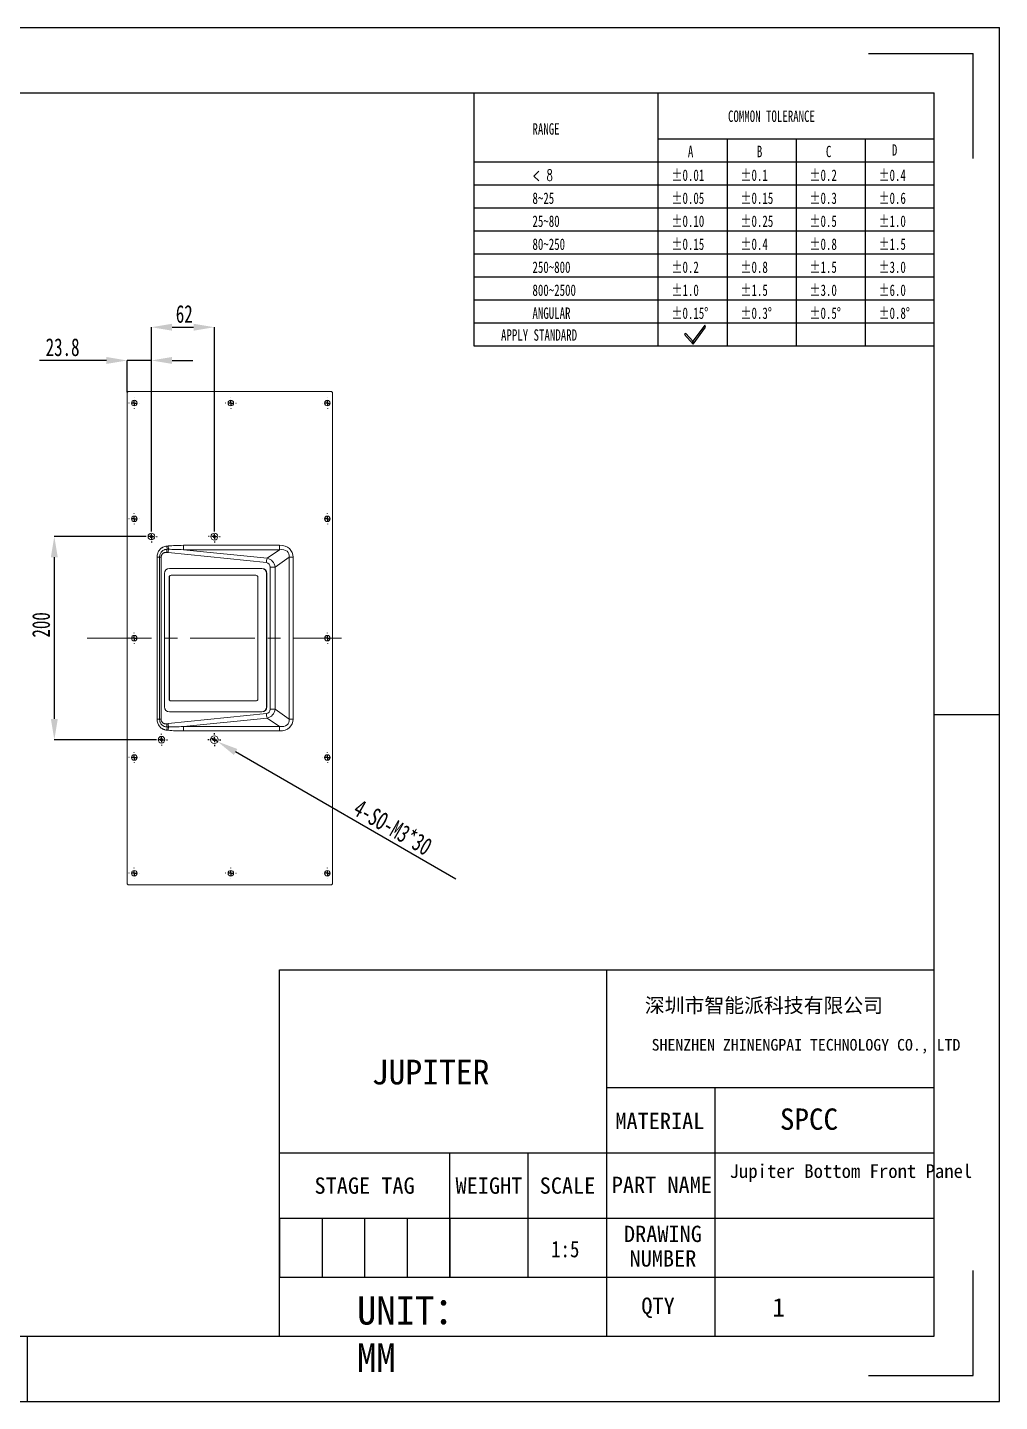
# Model space of a CAD drawing. Header units: millimetres. Extents: x 400 to 783, y 12 to 283.
# Drawn here: x 591.4 to 782.8, y 12.1 to 282.6 of the extents above; entities that cross this region are included whole.
import ezdxf

# ---------------------------------------------------------------- set-up
doc = ezdxf.new("R2010")
doc.units = ezdxf.units.MM
doc.header["$PDSIZE"] = -1
doc.linetypes.add('CENTERX2', pattern=[20.32, 12.7, -2.54, 2.54, -2.54])
doc.layers.add('图框', color=7, linetype='Continuous')
doc.layers.add('尺寸线层', color=3, linetype='Continuous', lineweight=18)
doc.styles.add('SLDTEXTSTYLE4', font='TXT', dxfattribs={"width": 0.7})
doc.styles.add('SLDTEXTSTYLE5', font='TXT', dxfattribs={"width": 0.642857, "bigfont": 'bigfont'})
doc.styles.add('TEXTSTYLE_2', font='')
doc.styles.add('TEXTSTYLE_3', font='')
doc.styles.get('TEXTSTYLE_2').set_extended_font_data('宋体')
doc.styles.get('TEXTSTYLE_3').set_extended_font_data('宋体')
doc.dimstyles.new('SLDDIMSTYLE0', dxfattribs={"dimtxt": 3.5, "dimasz": 4.08, "dimexe": 0, "dimexo": 0.0625, "dimgap": 0.875, "dimtad": 2, "dimdec": 1, "dimlfac": 5, "dimrnd": 1e-09, "dimzin": 12, "dimdsep": 46, "dimtxsty": 'SLDTEXTSTYLE4', "dimsah": 1, "dimcen": 0.09, "dimadec": 0, "dimazin": 3, "dimtfac": 1, "dimtdec": 1, "dimtofl": 0, "dimtmove": 0, "dimatfit": 3, "dimfxl": 1, "dimfrac": 2, "dimtolj": 1, "dimtzin": 12, "dimarcsym": 0})
doc.dimstyles.new('SLDDIMSTYLE1', dxfattribs={"dimtxt": 3.5, "dimasz": 4.08, "dimexe": 0, "dimexo": 0.0625, "dimgap": 0.875, "dimtad": 2, "dimdec": 1, "dimlfac": 5, "dimrnd": 1e-09, "dimzin": 12, "dimdsep": 46, "dimtxsty": 'SLDTEXTSTYLE4', "dimsah": 1, "dimcen": 0.09, "dimadec": 0, "dimazin": 3, "dimtfac": 1, "dimtdec": 1, "dimtmove": 0, "dimatfit": 0, "dimfxl": 1, "dimfrac": 2, "dimtolj": 1, "dimtzin": 12, "dimarcsym": 0})
doc.dimstyles.new('SLDDIMSTYLE5', dxfattribs={"dimtxt": 3.5, "dimasz": 4.08, "dimexe": 0, "dimexo": 0.0625, "dimgap": 0.875, "dimtad": 2, "dimdec": 1, "dimlfac": 5, "dimrnd": 1e-09, "dimzin": 12, "dimdsep": 46, "dimtxsty": 'SLDTEXTSTYLE4', "dimblk1": 'NONE', "dimsah": 1, "dimcen": 0, "dimadec": 0, "dimazin": 3, "dimtfac": 1, "dimtdec": 1, "dimtmove": 0, "dimatfit": 3, "dimldrblk": 'NONE', "dimfxl": 1, "dimfrac": 2, "dimtolj": 1, "dimtzin": 12, "dimarcsym": 0})

# ---------------------------------------------------------------- blocks, each defined once
blk = doc.blocks.new('_D_11')
at = {"layer": 'Defpoints', "color": 0, "transparency": 16777216}
for p in [(628.22, 223.61), (615.82, 183.54), (628.22, 183.56)]:
    blk.add_point(p, dxfattribs=at)
at = {"layer": '图框', "color": 0, "lineweight": -2, "transparency": 16777216}
for p, q in [((615.82, 183.6), (615.82, 223.61)), ((619.9, 223.61), (624.14, 223.61)), ((628.22, 183.62), (628.22, 223.61))]:
    blk.add_line(p, q, dxfattribs=at)
at = {"layer": '图框', "color": 0, "transparency": 16777216}
for points in [[(619.9, 224.29), (619.9, 222.93), (615.82, 223.61)], [(624.14, 224.29), (624.14, 222.93), (628.22, 223.61)]]:
    blk.add_solid(points, dxfattribs=at)
at = {"layer": '图框', "color": 0, "transparency": 16777216, "insert": (622.3, 227.98), "char_height": 3.5, "attachment_point": 2, "style": 'SLDTEXTSTYLE4'}
blk.add_mtext('\\A1;62', dxfattribs=at)
blk = doc.blocks.new('_D_12')
at = {"layer": 'Defpoints', "color": 0, "transparency": 16777216}
for p in [(614.68, 182.39), (596.72, 142.39), (616.67, 142.39)]:
    blk.add_point(p, dxfattribs=at)
at = {"layer": '图框', "color": 0, "lineweight": -2, "transparency": 16777216}
for p, q in [((614.61, 182.39), (596.72, 182.39)), ((596.72, 178.31), (596.72, 146.47)), ((616.61, 142.39), (596.72, 142.39))]:
    blk.add_line(p, q, dxfattribs=at)
at = {"layer": '图框', "color": 0, "transparency": 16777216}
for points in [[(596.04, 178.31), (597.4, 178.31), (596.72, 182.39)], [(596.04, 146.47), (597.4, 146.47), (596.72, 142.39)]]:
    blk.add_solid(points, dxfattribs=at)
at = {"layer": '图框', "color": 0, "transparency": 16777216, "insert": (592.35, 165), "char_height": 3.5, "attachment_point": 2, "rotation": 90, "style": 'SLDTEXTSTYLE4'}
blk.add_mtext('\\A1;200', dxfattribs=at)
blk = doc.blocks.new('_D_13')
at = {"layer": 'Defpoints', "color": 0, "transparency": 16777216}
for p in [(611.06, 217.07), (611.06, 210.79), (615.82, 183.54)]:
    blk.add_point(p, dxfattribs=at)
at = {"layer": '图框', "color": 0, "lineweight": -2, "transparency": 16777216}
for p, q in [((606.98, 217.07), (593.8, 217.07)), ((611.06, 210.85), (611.06, 217.07)), ((615.82, 217.07), (611.06, 217.07)), ((615.82, 183.6), (615.82, 217.07)), ((619.9, 217.07), (623.98, 217.07))]:
    blk.add_line(p, q, dxfattribs=at)
at = {"layer": '图框', "color": 0, "transparency": 16777216}
for points in [[(606.98, 217.75), (606.98, 216.39), (611.06, 217.07)], [(619.9, 217.75), (619.9, 216.39), (615.82, 217.07)]]:
    blk.add_solid(points, dxfattribs=at)
at = {"layer": '图框', "color": 0, "transparency": 16777216, "insert": (598.35, 221.44), "char_height": 3.5, "attachment_point": 2, "style": 'SLDTEXTSTYLE4'}
blk.add_mtext('\\A1;23.8', dxfattribs=at)
blk = doc.blocks.new('_D_14')
at = {"layer": 'Defpoints', "color": 0, "transparency": 16777216}
for p in [(627.57, 142.76), (628.88, 142.01)]:
    blk.add_point(p, dxfattribs=at)
at = {"layer": '图框', "color": 0, "lineweight": -2, "transparency": 16777216}
for p, q in [((627.57, 142.76), (628.88, 142.01)), ((675.75, 114.95), (632.41, 139.97))]:
    blk.add_line(p, q, dxfattribs=at)
at = {"layer": '图框', "color": 0, "transparency": 16777216}
blk.add_solid([(632.75, 140.56), (632.07, 139.38), (628.88, 142.01)], dxfattribs=at)
at = {"layer": '图框', "color": 0, "transparency": 16777216, "insert": (657.03, 130.81), "char_height": 3.5, "attachment_point": 1, "rotation": 330, "style": 'SLDTEXTSTYLE4'}
blk.add_mtext('\\A1;4-SO-M3*30', dxfattribs=at)
blk = doc.blocks.new('_NONE')
blk = doc.blocks.new('SW_CENTERMARKSYMBOL_12')
at = {"layer": '图框', "color": 0}
for p, q in [((-1, 0), (-1.175, 0)), ((0, 0), (-0.5, 0)), ((0, 1), (0, 1.175)), ((0, 0), (0, 0.5)), ((0, 0), (0, -0.5)), ((0, 0), (0.5, 0)), ((1, 0), (1.175, 0)), ((0, -1), (0, -1.175))]:
    blk.add_line(p, q, dxfattribs=at)
blk = doc.blocks.new('SW_CENTERMARKSYMBOL_13')
at = {"layer": '图框', "color": 0}
for p, q in [((-1, 0), (-1.26, 0)), ((0, 0), (-0.5, 0)), ((0, 1), (0, 1.26)), ((0, 0), (0, 0.5)), ((0, 0), (0, -0.5)), ((0, 0), (0.5, 0)), ((1, 0), (1.26, 0)), ((0, -1), (0, -1.26))]:
    blk.add_line(p, q, dxfattribs=at)
blk = doc.blocks.new('SW_CENTERMARKSYMBOL_14')
at = {"layer": '图框', "color": 0}
for p, q in [((-1, 0), (-1.15, 0)), ((0, 0), (-0.5, 0)), ((0, 1), (0, 1.15)), ((0, 0), (0, 0.5)), ((0, 0), (0, -0.5)), ((0, 0), (0.5, 0)), ((1, 0), (1.15, 0)), ((0, -1), (0, -1.15))]:
    blk.add_line(p, q, dxfattribs=at)
blk = doc.blocks.new('SW_CENTERMARKSYMBOL_15')
at = {"layer": '图框', "color": 0}
for p, q in [((-1, 0), (-1.15, 0)), ((0, 0), (-0.5, 0)), ((0, 1), (0, 1.15)), ((0, 0), (0, 0.5)), ((0, 0), (0, -0.5)), ((0, 0), (0.5, 0)), ((1, 0), (1.15, 0)), ((0, -1), (0, -1.15))]:
    blk.add_line(p, q, dxfattribs=at)
blk = doc.blocks.new('SW_CENTERMARKSYMBOL_16')
at = {"layer": '图框', "color": 0}
for p, q in [((-1, 0), (-1.05, 0)), ((0, 0), (-0.5, 0)), ((0, 1), (0, 1.05)), ((0, 0), (0, 0.5)), ((0, 0), (0, -0.5)), ((0, 0), (0.5, 0)), ((1, 0), (1.05, 0)), ((0, -1), (0, -1.05))]:
    blk.add_line(p, q, dxfattribs=at)
blk = doc.blocks.new('SW_CENTERMARKSYMBOL_17')
at = {"layer": '图框', "color": 0}
for p, q in [((-1, 0), (-1.05, 0)), ((0, 0), (-0.5, 0)), ((0, 1), (0, 1.05)), ((0, 0), (0, 0.5)), ((0, 0), (0, -0.5)), ((0, 0), (0.5, 0)), ((1, 0), (1.05, 0)), ((0, -1), (0, -1.05))]:
    blk.add_line(p, q, dxfattribs=at)
blk = doc.blocks.new('SW_CENTERMARKSYMBOL_18')
at = {"layer": '图框', "color": 0}
for p, q in [((-1, 0), (-1.05, 0)), ((0, 0), (-0.5, 0)), ((0, 1), (0, 1.05)), ((0, 0), (0, 0.5)), ((0, 0), (0, -0.5)), ((0, 0), (0.5, 0)), ((1, 0), (1.05, 0)), ((0, -1), (0, -1.05))]:
    blk.add_line(p, q, dxfattribs=at)
blk = doc.blocks.new('SW_CENTERMARKSYMBOL_19')
at = {"layer": '图框', "color": 0}
for p, q in [((-1, 0), (-1.05, 0)), ((0, 0), (-0.5, 0)), ((0, 1), (0, 1.05)), ((0, 0), (0, 0.5)), ((0, 0), (0, -0.5)), ((0, 0), (0.5, 0)), ((1, 0), (1.05, 0)), ((0, -1), (0, -1.05))]:
    blk.add_line(p, q, dxfattribs=at)
blk = doc.blocks.new('SW_CENTERMARKSYMBOL_20')
at = {"layer": '图框', "color": 0}
for p, q in [((-1, 0), (-1.05, 0)), ((0, 0), (-0.5, 0)), ((0, 1), (0, 1.05)), ((0, 0), (0, 0.5)), ((0, 0), (0, -0.5)), ((0, 0), (0.5, 0)), ((1, 0), (1.05, 0)), ((0, -1), (0, -1.05))]:
    blk.add_line(p, q, dxfattribs=at)
blk = doc.blocks.new('SW_CENTERMARKSYMBOL_21')
at = {"layer": '图框', "color": 0}
for p, q in [((-1, 0), (-1.05, 0)), ((0, 0), (-0.5, 0)), ((0, 1), (0, 1.05)), ((0, 0), (0, 0.5)), ((0, 0), (0, -0.5)), ((0, 0), (0.5, 0)), ((1, 0), (1.05, 0)), ((0, -1), (0, -1.05))]:
    blk.add_line(p, q, dxfattribs=at)
blk = doc.blocks.new('SW_CENTERMARKSYMBOL_22')
at = {"layer": '图框', "color": 0}
for p, q in [((-1, 0), (-1.05, 0)), ((0, 0), (-0.5, 0)), ((0, 1), (0, 1.05)), ((0, 0), (0, 0.5)), ((0, 0), (0, -0.5)), ((0, 0), (0.5, 0)), ((1, 0), (1.05, 0)), ((0, -1), (0, -1.05))]:
    blk.add_line(p, q, dxfattribs=at)
blk = doc.blocks.new('SW_CENTERMARKSYMBOL_23')
at = {"layer": '图框', "color": 0}
for p, q in [((-1, 0), (-1.05, 0)), ((0, 0), (-0.5, 0)), ((0, 1), (0, 1.05)), ((0, 0), (0, 0.5)), ((0, 0), (0, -0.5)), ((0, 0), (0.5, 0)), ((1, 0), (1.05, 0)), ((0, -1), (0, -1.05))]:
    blk.add_line(p, q, dxfattribs=at)
blk = doc.blocks.new('SW_CENTERMARKSYMBOL_24')
at = {"layer": '图框', "color": 0}
for p, q in [((-1, 0), (-1.05, 0)), ((0, 0), (-0.5, 0)), ((0, 1), (0, 1.05)), ((0, 0), (0, 0.5)), ((0, 0), (0, -0.5)), ((0, 0), (0.5, 0)), ((1, 0), (1.05, 0)), ((0, -1), (0, -1.05))]:
    blk.add_line(p, q, dxfattribs=at)
blk = doc.blocks.new('SW_CENTERMARKSYMBOL_25')
at = {"layer": '图框', "color": 0}
for p, q in [((-1, 0), (-1.05, 0)), ((0, 0), (-0.5, 0)), ((0, 1), (0, 1.05)), ((0, 0), (0, 0.5)), ((0, 0), (0, -0.5)), ((0, 0), (0.5, 0)), ((1, 0), (1.05, 0)), ((0, -1), (0, -1.05))]:
    blk.add_line(p, q, dxfattribs=at)
blk = doc.blocks.new('SW_CENTERMARKSYMBOL_26')
at = {"layer": '图框', "color": 0}
for p, q in [((-1, 0), (-1.05, 0)), ((0, 0), (-0.5, 0)), ((0, 1), (0, 1.05)), ((0, 0), (0, 0.5)), ((0, 0), (0, -0.5)), ((0, 0), (0.5, 0)), ((1, 0), (1.05, 0)), ((0, -1), (0, -1.05))]:
    blk.add_line(p, q, dxfattribs=at)
blk = doc.blocks.new('SW_CENTERMARKSYMBOL_27')
at = {"layer": '图框', "color": 0}
for p, q in [((-1, 0), (-1.05, 0)), ((0, 0), (-0.5, 0)), ((0, 1), (0, 1.05)), ((0, 0), (0, 0.5)), ((0, 0), (0, -0.5)), ((0, 0), (0.5, 0)), ((1, 0), (1.05, 0)), ((0, -1), (0, -1.05))]:
    blk.add_line(p, q, dxfattribs=at)

msp = doc.modelspace()

# ---------------------------------------------------------------- linework, layer by layer
at = {"color": 7, "linetype": 'Continuous'}
for p, q in [((400.0975, 282.6416), (782.7818, 282.6416)), ((782.7818, 12.0568), (782.7818, 282.6416)), ((757.0118, 277.4876), (777.6278, 277.4876)), ((777.6278, 256.8716), (777.6278, 277.4876)), ((412.9824, 269.7566), (769.8968, 269.7566)), ((769.8968, 24.9418), (769.8968, 269.7566)), ((769.8968, 147.3492), (782.7818, 147.3492)), ((777.6278, 17.2108), (777.6278, 37.8267)), ((412.9824, 24.9418), (769.8968, 24.9418)), ((591.4396, 12.0568), (591.4396, 24.9418)), ((757.0118, 17.2108), (777.6278, 17.2108)), ((400.0975, 12.0568), (782.7818, 12.0568))]:
    msp.add_line(p, q, dxfattribs=at)
for p, q in [((679.3242, 269.7566), (679.3242, 219.9417)), ((715.5532, 269.7566), (715.5532, 219.9417)), ((715.5532, 260.6994), (769.8968, 260.6994)), ((729.1391, 260.6994), (729.1391, 219.9417)), ((742.725, 260.6994), (742.725, 219.9417)), ((756.3109, 260.6994), (756.3109, 219.9417)), ((679.3242, 256.1708), (769.8968, 256.1708)), ((679.3242, 251.6421), (769.8968, 251.6421)), ((679.3242, 247.1135), (769.8968, 247.1135)), ((679.3242, 242.5849), (769.8968, 242.5849)), ((679.3242, 238.0562), (769.8968, 238.0562)), ((679.3242, 233.5276), (769.8968, 233.5276)), ((679.3242, 228.999), (769.8968, 228.999)), ((679.3242, 224.4703), (769.8968, 224.4703)), ((721.0239, 222.3955), (720.7547, 222.153)), ((720.7547, 222.153), (722.4518, 220.2687)), ((722.4238, 220.8411), (721.0239, 222.3955)), ((724.7549, 224.0028), (722.4238, 220.8411)), ((722.4518, 220.2687), (724.9379, 223.6405)), ((724.9379, 223.6405), (724.7549, 224.0028)), ((679.3242, 219.9417), (769.8968, 219.9417)), ((722.4518, 220.2687), (722.4238, 220.8411)), ((722.4238, 220.8411), (722.4518, 220.2687))]:
    msp.add_line(p, q)
at = {"color": 7, "linetype": 'Continuous', "lineweight": 15}
for p, q in [((611.2648, 210.986), (611.0648, 210.786)), ((611.0648, 210.786), (611.0648, 113.986)), ((651.2648, 210.986), (611.2648, 210.986)), ((651.4648, 210.786), (651.2648, 210.986)), ((651.4648, 113.986), (651.4648, 210.786)), ((618.8702, 180.5073), (618.9338, 179.8796)), ((638.4579, 177.251), (619.1172, 179.2199)), ((619.1604, 180.5364), (619.2256, 179.8781)), ((622.1265, 180.6633), (622.1265, 179.7973)), ((622.1265, 180.6633), (641.0736, 180.6633)), ((622.1265, 179.7973), (638.6316, 178.117)), ((641.0736, 179.7973), (622.1265, 179.7973)), ((638.6316, 178.117), (641.0736, 179.7973)), ((641.0736, 180.6633), (641.0736, 179.7973)), ((616.9502, 178.3335), (617.4448, 178.3335)), ((616.9502, 146.4384), (616.9502, 178.3335)), ((617.4448, 178.3335), (617.7657, 178.3335)), ((617.4448, 178.3335), (617.4448, 146.4384)), ((617.7657, 178.3335), (617.7657, 146.4384)), ((637.5222, 176.109), (619.4017, 176.109)), ((637.5222, 176.109), (637.5709, 176.109)), ((639.2296, 176.3888), (640.1693, 176.3888)), ((639.2296, 148.3831), (639.2296, 176.3888)), ((642.9651, 178.3125), (640.1693, 176.3888)), ((640.1693, 176.3888), (640.1693, 148.3831)), ((642.9651, 146.4594), (642.9651, 178.3125)), ((642.9651, 178.3125), (643.7312, 178.3125)), ((643.7312, 178.3125), (643.7312, 146.4594)), ((618.4169, 175.109), (618.4169, 148.8594)), ((619.3163, 174.356), (619.3163, 150.416)), ((619.3649, 174.356), (619.3163, 174.356)), ((619.3649, 150.416), (619.3649, 174.356)), ((636.3929, 174.756), (619.7102, 174.756)), ((636.7868, 150.416), (636.7868, 174.356)), ((638.507, 148.8594), (638.507, 175.109)), ((638.5557, 175.109), (638.507, 175.109)), ((638.5557, 148.8594), (638.5557, 175.109)), ((619.3163, 150.416), (619.3649, 150.416)), ((619.7102, 150.016), (636.3929, 150.016)), ((638.507, 148.8594), (638.5557, 148.8594)), ((616.9502, 146.4384), (617.4448, 146.4384)), ((617.4448, 146.4384), (617.7657, 146.4384)), ((619.1172, 145.552), (638.4579, 147.5209)), ((619.4017, 147.8594), (637.5222, 147.8594)), ((638.6316, 146.6549), (622.1265, 144.9746)), ((637.5709, 147.8594), (637.5222, 147.8594)), ((641.0736, 144.9746), (638.6316, 146.6549)), ((639.2296, 148.3831), (640.1693, 148.3831)), ((640.1693, 148.3831), (642.9651, 146.4594)), ((642.9651, 146.4594), (643.7312, 146.4594)), ((618.9338, 144.8923), (618.8702, 144.2646)), ((619.2256, 144.8938), (619.1604, 144.2356)), ((622.1265, 144.9746), (641.0736, 144.9746)), ((622.1265, 144.9746), (622.1265, 144.1086)), ((641.0736, 144.1086), (622.1265, 144.1086)), ((641.0736, 144.9746), (641.0736, 144.1086)), ((611.0648, 113.986), (611.2648, 113.786)), ((611.2648, 113.786), (651.2648, 113.786)), ((651.2648, 113.786), (651.4648, 113.986))]:
    msp.add_line(p, q, dxfattribs=at)
at = {"color": 2, "linetype": 'Continuous'}
for p, q in [((641.0468, 61.0197), (641.0468, 97.0977)), ((641.0468, 61.0197), (641.0468, 97.0977)), ((641.0468, 97.0977), (705.4718, 97.0977)), ((705.4718, 48.1347), (705.4718, 97.0977)), ((705.4718, 73.9047), (705.4718, 97.0977)), ((705.4718, 97.0977), (769.8968, 97.0977)), ((705.4718, 61.0197), (705.4718, 97.0977)), ((769.8968, 73.9047), (769.8968, 97.0977)), ((705.4718, 73.9047), (769.8968, 73.9047)), ((726.7621, 73.9047), (726.7621, 24.9418)), ((769.8968, 48.1347), (769.8968, 73.9047)), ((641.0468, 24.9418), (641.0468, 61.0197)), ((641.0468, 61.0197), (705.4718, 61.0197)), ((641.0468, 48.1347), (641.0468, 61.0197)), ((641.0468, 61.0197), (674.5478, 61.0197)), ((674.5478, 48.1347), (674.5478, 61.0197)), ((674.5478, 48.1347), (674.5478, 61.0197)), ((674.5478, 61.0197), (705.4718, 61.0197)), ((690.0098, 48.1347), (690.0098, 61.0197)), ((705.4718, 61.0197), (769.8968, 61.0197)), ((705.4718, 48.1347), (705.4718, 61.0197)), ((641.0468, 36.5382), (641.0468, 48.1347)), ((641.0468, 48.1347), (674.5478, 48.1347)), ((641.0468, 48.1347), (674.5478, 48.1347)), ((641.0468, 48.1347), (674.5478, 48.1347)), ((641.0468, 48.1347), (641.0468, 36.5382)), ((649.4221, 48.1347), (649.4221, 36.5382)), ((657.7973, 48.1347), (657.7973, 36.5382)), ((666.1726, 48.1347), (666.1726, 36.5382)), ((674.5478, 36.5382), (674.5478, 48.1347)), ((674.5478, 36.5382), (674.5478, 48.1347)), ((674.5478, 48.1347), (705.4718, 48.1347)), ((674.5478, 48.1347), (705.4718, 48.1347)), ((674.5478, 48.1347), (674.5478, 36.5382)), ((690.0098, 36.5382), (690.0098, 48.1347)), ((705.4718, 24.9418), (705.4718, 48.1347)), ((705.4718, 48.1347), (769.8968, 48.1347)), ((705.4718, 48.1347), (769.8968, 48.1347)), ((705.4718, 36.5382), (705.4718, 48.1347)), ((769.8968, 24.9418), (769.8968, 48.1347)), ((641.0468, 24.9418), (641.0468, 36.5382)), ((641.0468, 36.5382), (705.4718, 36.5382)), ((641.0468, 36.5382), (674.5478, 36.5382)), ((641.0468, 36.5382), (674.5478, 36.5382)), ((674.5478, 36.5382), (705.4718, 36.5382)), ((705.4718, 24.9418), (705.4718, 36.5382)), ((705.4718, 36.5382), (769.8968, 36.5382)), ((589.5069, 24.9418), (620.4309, 24.9418)), ((620.4309, 24.9418), (641.0468, 24.9418)), ((641.0468, 24.9418), (705.4718, 24.9418)), ((705.4718, 24.9418), (769.8968, 24.9418))]:
    msp.add_line(p, q, dxfattribs=at)
at = {"color": 7, "linetype": 'Continuous', "lineweight": 15}
for centre, radius in [((612.4648, 208.686), 0.55), ((631.4648, 208.686), 0.55), ((650.4648, 208.686), 0.55), ((612.4648, 185.886), 0.55), ((650.4648, 185.886), 0.55), ((615.8248, 182.386), 0.6497), ((615.8248, 182.386), 0.25), ((628.2248, 182.386), 0.675), ((628.2248, 182.386), 0.25), ((612.4648, 162.386), 0.55), ((650.4648, 162.386), 0.55), ((617.8248, 142.386), 0.6515), ((617.8248, 142.386), 0.25), ((628.2248, 142.386), 0.7569), ((628.2248, 142.386), 0.25), ((612.4648, 138.886), 0.55), ((650.4648, 138.886), 0.55), ((612.4648, 116.086), 0.55), ((631.4648, 116.086), 0.55), ((650.4648, 116.086), 0.55)]:
    msp.add_circle(centre, radius, dxfattribs=at)
for centre, radius, start, end in [((623.5953, 178.7388), 4.7991, 166.247818, 173.861455), ((623.7632, 178.7927), 4.6656, 166.547557, 174.74664), ((619.4093, 175.1166), 0.9925, 90.441905, 180.435192), ((637.5146, 175.1166), 0.9925, 359.564808, 89.558095), ((637.5632, 175.1166), 0.9925, 359.564808, 89.558095), ((641.9897, 176.9933), 3.5412, 161.497636, 175.82613), ((619.7133, 174.359), 0.397, 90.441905, 180.435192), ((619.7619, 174.359), 0.397, 90.441905, 180.435192), ((636.3898, 174.359), 0.397, 359.564808, 89.558095), ((619.4093, 148.8519), 0.9925, 179.564808, 269.558095), ((619.7133, 150.4129), 0.397, 179.564808, 269.558095), ((619.7619, 150.4129), 0.397, 179.564808, 269.558095), ((636.3898, 150.4129), 0.397, 270.441905, 0.435192), ((637.5146, 148.8519), 0.9925, 270.441905, 0.435192), ((637.5632, 148.8519), 0.9925, 270.441905, 0.435192), ((641.9897, 147.7786), 3.5412, 184.17387, 198.502364), ((623.5953, 146.0331), 4.7991, 186.138545, 193.752182), ((623.7632, 145.9792), 4.6656, 185.25336, 193.452443)]:
    msp.add_arc(centre, radius, start, end, dxfattribs=at)
for centre, major_axis, ratio, start_param, end_param in [((627.7977, 178.3539), (-11.5158, 1.1723), 0.17278201, 5.24482631, 5.5779394), ((627.7977, 178.3539), (11.3439, -1.1548), 0.08770009, 2.10323366, 2.43634675), ((639.8149, 177.1992), (-3.5277, -2.4273), 0.70058294, 2.69241391, 3.93600922), ((639.8149, 177.1992), (2.9506, 2.0302), 0.55841506, 5.83400657, 7.07760188), ((638.0924, 176.1335), (0.9096, 0.8604), 0.79309889, 5.63956206, 6.88315737), ((638.2661, 176.1335), (-0.1773, 2.0172), 0.94820326, 4.755729, 5.99932431), ((638.0924, 148.6384), (0.9096, -0.8604), 0.79309889, 5.68321324, 6.92680855), ((638.2661, 148.6384), (0.1773, 2.0172), 0.94820326, 3.42545365, 4.66904896), ((639.8149, 147.5727), (2.9506, -2.0302), 0.55841506, 5.48876874, 6.73236405), ((639.8149, 147.5727), (3.5277, -2.4273), 0.70058294, 5.48876874, 6.73236405), ((627.7977, 146.418), (11.5158, 1.1723), 0.17278201, 3.84683856, 4.17995165), ((627.7977, 146.418), (11.3439, 1.1548), 0.08770009, 3.84683856, 4.17995165)]:
    msp.add_ellipse(centre, major_axis=major_axis, ratio=ratio, start_param=start_param, end_param=end_param, dxfattribs=at)
for points, knots in [([(616.9502, 178.3335), (616.9502, 178.4678), (616.9599, 178.6005), (617.0003, 178.8623), (617.0309, 178.9914), (617.095, 179.1819), (617.1194, 179.2449), (617.1737, 179.3669), (617.2036, 179.4263), (617.2691, 179.5419), (617.3046, 179.5981), (617.3817, 179.7071), (617.4234, 179.7603), (617.5557, 179.9119), (617.653, 180.0025), (617.8118, 180.1233), (617.8669, 180.161), (617.9815, 180.2313), (618.0405, 180.2636), (618.2205, 180.3512), (618.3452, 180.3979), (618.5389, 180.4514), (618.6046, 180.4665), (618.7367, 180.491), (618.8032, 180.5005), (618.8702, 180.5073)], [0, 0, 0, 0, 0.125, 0.125, 0.25, 0.25, 0.3125, 0.3125, 0.375, 0.375, 0.4375, 0.4375, 0.5, 0.5, 0.625, 0.625, 0.6875, 0.6875, 0.75, 0.75, 0.875, 0.875, 0.9375, 0.9375, 1, 1, 1, 1]), ([(618.9338, 179.8796), (618.8333, 179.8768), (618.7342, 179.8661), (618.5877, 179.8372), (618.5392, 179.8254), (618.4431, 179.797), (618.3954, 179.7805), (618.2565, 179.7243), (618.1686, 179.6782), (618.0441, 179.5947), (618.0036, 179.5643), (617.9269, 179.4999), (617.8906, 179.4658), (617.7876, 179.3581), (617.7266, 179.2789), (617.6215, 179.1072), (617.5787, 179.0171), (617.5106, 178.8295), (617.4853, 178.7313), (617.4526, 178.5339), (617.4448, 178.4342), (617.4448, 178.3335)], [0, 0, 0, 0, 0.125, 0.125, 0.1875, 0.1875, 0.25, 0.25, 0.375, 0.375, 0.4375, 0.4375, 0.5, 0.5, 0.625, 0.625, 0.75, 0.75, 0.875, 0.875, 1, 1, 1, 1]), ([(618.8237, 179.2519), (618.7571, 179.2597), (618.6902, 179.2627), (618.5576, 179.2575), (618.4916, 179.2493), (618.3606, 179.2189), (618.2973, 179.1969), (618.1771, 179.1381), (618.1199, 179.1007), (618.0439, 179.0356), (618.0199, 179.0123), (617.9748, 178.9625), (617.9535, 178.9358), (617.8953, 178.8527), (617.8637, 178.7933), (617.826, 178.6991), (617.815, 178.6666), (617.7966, 178.6014), (617.7891, 178.5685), (617.7713, 178.469), (617.7657, 178.4017), (617.7657, 178.3335)], [0, 0, 0, 0, 0.125, 0.125, 0.25, 0.25, 0.375, 0.375, 0.5, 0.5, 0.5625, 0.5625, 0.625, 0.625, 0.75, 0.75, 0.8125, 0.8125, 0.875, 0.875, 1, 1, 1, 1]), ([(618.8702, 144.2646), (618.7364, 144.2782), (618.6054, 144.3023), (618.4134, 144.3551), (618.3502, 144.3755), (618.2252, 144.4222), (618.1632, 144.4487), (617.9822, 144.5365), (617.8689, 144.6057), (617.7105, 144.7254), (617.6596, 144.768), (617.5617, 144.8589), (617.5145, 144.9074), (617.3821, 145.0585), (617.3053, 145.1669), (617.1733, 145.3983), (617.1181, 145.5223), (617.0324, 145.7749), (617.0013, 145.9045), (616.96, 146.1694), (616.9502, 146.3039), (616.9502, 146.4384)], [0, 0, 0, 0, 0.125, 0.125, 0.1875, 0.1875, 0.25, 0.25, 0.375, 0.375, 0.4375, 0.4375, 0.5, 0.5, 0.625, 0.625, 0.75, 0.75, 0.875, 0.875, 1, 1, 1, 1]), ([(617.4448, 146.4384), (617.4448, 146.3377), (617.4526, 146.2382), (617.477, 146.0906), (617.4873, 146.0417), (617.5124, 145.9446), (617.5273, 145.8963), (617.5785, 145.7553), (617.6212, 145.6655), (617.6993, 145.5376), (617.7279, 145.4959), (617.789, 145.4163), (617.8214, 145.3785), (617.9243, 145.2708), (618.0003, 145.2067), (618.1676, 145.0942), (618.2559, 145.0479), (618.4405, 144.9731), (618.5377, 144.9446), (618.7339, 144.9058), (618.8332, 144.8951), (618.9338, 144.8923)], [0, 0, 0, 0, 0.125, 0.125, 0.1875, 0.1875, 0.25, 0.25, 0.375, 0.375, 0.4375, 0.4375, 0.5, 0.5, 0.625, 0.625, 0.75, 0.75, 0.875, 0.875, 1, 1, 1, 1]), ([(617.7657, 146.4384), (617.7657, 146.302), (617.7883, 146.1664), (617.8643, 145.9773), (617.8961, 145.9179), (617.9544, 145.835), (617.9757, 145.8083), (618.0209, 145.7586), (618.0449, 145.7353), (618.0956, 145.6921), (618.1223, 145.6721), (618.1786, 145.6353), (618.2081, 145.6186), (618.2982, 145.5746), (618.3611, 145.5529), (618.4917, 145.5226), (618.5582, 145.5144), (618.6907, 145.5092), (618.7571, 145.5122), (618.8237, 145.52)], [0, 0, 0, 0, 0.25, 0.25, 0.375, 0.375, 0.4375, 0.4375, 0.5, 0.5, 0.5625, 0.5625, 0.625, 0.625, 0.75, 0.75, 0.875, 0.875, 1, 1, 1, 1])]:
    msp.add_open_spline(points, degree=3, knots=knots, dxfattribs=at)
for points in [[(619.1172, 179.2199), (619.0193, 179.2299), (618.9215, 179.2405), (618.8237, 179.2519)], [(618.8702, 180.5073), (618.9669, 180.5171), (619.0636, 180.5268), (619.1604, 180.5364)], [(619.2256, 179.8781), (619.1283, 179.8783), (619.031, 179.8788), (618.9338, 179.8796)], [(618.8237, 145.52), (618.9215, 145.5314), (619.0193, 145.542), (619.1172, 145.552)], [(619.1604, 144.2356), (619.0636, 144.2451), (618.9669, 144.2548), (618.8702, 144.2646)], [(618.9338, 144.8923), (619.031, 144.8931), (619.1283, 144.8936), (619.2256, 144.8938)]]:
    msp.add_open_spline(points, degree=3, dxfattribs=at)
at = {"layer": '图框', "linetype": 'CENTERX2', "lineweight": 0}
msp.add_line((603.1659, 162.386), (653.2648, 162.386), dxfattribs=at)

# ---------------------------------------------------------------- block references
at = {"layer": '图框'}
for name, p in [('SW_CENTERMARKSYMBOL_16', (612.4648, 208.686)), ('SW_CENTERMARKSYMBOL_26', (631.4648, 208.686)), ('SW_CENTERMARKSYMBOL_25', (650.4648, 208.686)), ('SW_CENTERMARKSYMBOL_27', (612.4648, 185.886)), ('SW_CENTERMARKSYMBOL_24', (650.4648, 185.886)), ('SW_CENTERMARKSYMBOL_14', (615.8248, 182.386)), ('SW_CENTERMARKSYMBOL_12', (628.2248, 182.386)), ('SW_CENTERMARKSYMBOL_18', (612.4648, 162.386)), ('SW_CENTERMARKSYMBOL_17', (650.4648, 162.386)), ('SW_CENTERMARKSYMBOL_15', (617.8248, 142.386)), ('SW_CENTERMARKSYMBOL_13', (628.2248, 142.386)), ('SW_CENTERMARKSYMBOL_23', (612.4648, 138.886)), ('SW_CENTERMARKSYMBOL_22', (650.4648, 138.886)), ('SW_CENTERMARKSYMBOL_20', (612.4648, 116.086)), ('SW_CENTERMARKSYMBOL_21', (631.4648, 116.086)), ('SW_CENTERMARKSYMBOL_19', (650.4648, 116.086))]:
    msp.add_blockref(name, p, dxfattribs=at)

# ---------------------------------------------------------------- texts
at = {"attachment_point": 1}
for s, insert, char_height, width, style in [('COMMON TOLERANCE', (729.3351, 266.2875), 2.245988, 73.941758, 'SLDTEXTSTYLE4'), ('RANGE', (690.8431, 263.7867), 2.24599, 22.059425, 'SLDTEXTSTYLE4'), ('A', (721.4356, 259.3429), 2.246, 3.245004, 'SLDTEXTSTYLE4'), ('B', (735.0215, 259.3429), 2.246, 3.193122, 'SLDTEXTSTYLE4'), ('C', (748.6074, 259.3429), 2.246, 3.230854, 'SLDTEXTSTYLE4'), ('D', (761.5914, 259.6478), 2.246, 3.193122, 'SLDTEXTSTYLE4'), ('< 8', (690.8431, 254.6733), 2.24599, 10.779397, 'SLDTEXTSTYLE5'), ('%%P0.01', (718.2401, 254.6733), 2.24599, 15.725063, 'SLDTEXTSTYLE4'), ('%%P0.1', (731.826, 254.6733), 2.24599, 11.791439, 'SLDTEXTSTYLE4'), ('%%P0.2', (745.4119, 254.6733), 2.24599, 13.413941, 'SLDTEXTSTYLE4'), ('%%P0.4', (758.9978, 254.6733), 2.24599, 13.362059, 'SLDTEXTSTYLE4'), ('8~25', (690.8431, 250.1447), 2.24599, 17.394731, 'SLDTEXTSTYLE4'), ('%%P0.05', (718.2401, 250.1447), 2.24599, 17.347565, 'SLDTEXTSTYLE4'), ('%%P0.15', (731.826, 250.1447), 2.24599, 16.559897, 'SLDTEXTSTYLE4'), ('%%P0.3', (745.4119, 250.1447), 2.24599, 13.413941, 'SLDTEXTSTYLE4'), ('%%P0.6', (758.9978, 250.1447), 2.24599, 13.413941, 'SLDTEXTSTYLE4'), ('25~80', (690.8431, 245.616), 2.24599, 21.328355, 'SLDTEXTSTYLE4'), ('%%P0.10', (718.2401, 245.616), 2.24599, 15.776946, 'SLDTEXTSTYLE4'), ('%%P0.25', (731.826, 245.616), 2.24599, 18.130517, 'SLDTEXTSTYLE4'), ('%%P0.5', (745.4119, 245.616), 2.24599, 13.413941, 'SLDTEXTSTYLE4'), ('%%P1.0', (758.9978, 245.616), 2.24599, 11.843322, 'SLDTEXTSTYLE4'), ('80~250', (690.8431, 241.0874), 2.24599, 25.26198, 'SLDTEXTSTYLE4'), ('%%P0.15', (718.2401, 241.0874), 2.24599, 16.559897, 'SLDTEXTSTYLE4'), ('%%P0.4', (731.826, 241.0874), 2.24599, 13.362059, 'SLDTEXTSTYLE4'), ('%%P0.8', (745.4119, 241.0874), 2.24599, 13.413941, 'SLDTEXTSTYLE4'), ('%%P1.5', (758.9978, 241.0874), 2.24599, 12.626273, 'SLDTEXTSTYLE4'), ('250~800', (690.8431, 236.5588), 2.24599, 29.195604, 'SLDTEXTSTYLE4'), ('%%P0.2', (718.2401, 236.5588), 2.24599, 13.413941, 'SLDTEXTSTYLE4'), ('%%P0.8', (731.826, 236.5588), 2.24599, 13.413941, 'SLDTEXTSTYLE4'), ('%%P1.5', (745.4119, 236.5588), 2.24599, 12.626273, 'SLDTEXTSTYLE4'), ('%%P3.0', (758.9978, 236.5588), 2.24599, 13.413941, 'SLDTEXTSTYLE4'), ('800~2500', (690.8431, 232.0301), 2.24599, 33.129228, 'SLDTEXTSTYLE4'), ('%%P1.0', (718.2401, 232.0301), 2.24599, 11.843322, 'SLDTEXTSTYLE4'), ('%%P1.5', (731.826, 232.0301), 2.24599, 12.626273, 'SLDTEXTSTYLE4'), ('%%P3.0', (745.4119, 232.0301), 2.24599, 13.413941, 'SLDTEXTSTYLE4'), ('%%P6.0', (758.9978, 232.0301), 2.24599, 13.413941, 'SLDTEXTSTYLE4'), ('ANGULAR', (690.8431, 227.5015), 2.24599, 31.544458, 'SLDTEXTSTYLE4'), ('%%P0.15%%D', (718.2401, 227.5015), 2.24599, 19.72472, 'SLDTEXTSTYLE4'), ('%%P0.3%%D', (731.826, 227.5015), 2.24599, 16.578764, 'SLDTEXTSTYLE4'), ('%%P0.5%%D', (745.4119, 227.5015), 2.24599, 16.578764, 'SLDTEXTSTYLE4'), ('%%P0.8%%D', (758.9978, 227.5015), 2.24599, 16.578764, 'SLDTEXTSTYLE4'), ('APPLY STANDARD', (684.6493, 223.2032), 2.245988, 64.560488, 'SLDTEXTSTYLE4')]:
    msp.add_mtext(s, dxfattribs=dict(at, insert=insert, char_height=char_height, width=width, style=style))
at = {"color": 7, "linetype": 'Continuous', "insert": (736.4089, 91.5013), "char_height": 2.863908, "width": 67.948212, "attachment_point": 2, "style": 'TEXTSTYLE_2'}
msp.add_mtext('深圳市智能派科技有限公司', dxfattribs=at)
at = {"color": 7, "linetype": 'Continuous', "attachment_point": 2, "line_spacing_factor": 0.9, "style": 'TEXTSTYLE_3'}
for s, insert, char_height, width in [('MATERIAL\\P ', (715.9224, 68.9195), 3.22125, 46.564858), ('STAGE TAG ', (657.7973, 56.1879), 3.22125, 38.956975), ('WEIGHT', (682.2788, 56.1879), 3.22125, 14.155877), ('SCALE', (697.7408, 56.1879), 3.22125, 14.155877), ('PART NAME', (716.3153, 56.3346), 3.22125, 26.988478), ('DRAWING NUMBER', (716.5303, 46.6801), 3.221249, 26.988478), ('QTY', (715.5653, 32.5274), 3.22125, 35.955609)]:
    msp.add_mtext(s, dxfattribs=dict(at, insert=insert, char_height=char_height, width=width))
at = {"insert": (694.4975, 40.4082), "char_height": 3.221249, "width": 7.721333, "attachment_point": 7}
msp.add_mtext('{\\W0.85;1:5}', dxfattribs=at)
at = {"layer": '尺寸线层', "attachment_point": 1}
for s, insert, char_height, width in [('SHENZHEN ZHINENGPAI TECHNOLOGY CO., LTD', (714.3019, 83.4479), 2.291127, 64.826518), ('JUPITER', (659.1996, 79.3661), 4.86705, 39.720383), ('SPCC', (739.5625, 69.7686), 4.2, 10.2), ('UNIT：MM', (656.3139, 32.8004), 5.58849, 21.662244)]:
    msp.add_mtext(s, dxfattribs=dict(at, insert=insert, char_height=char_height, width=width))
at = {"layer": '尺寸线层', "linetype": 'CENTERX2', "insert": (729.66, 58.7823), "char_height": 3.6, "width": 45.60353, "attachment_point": 1}
msp.add_mtext('{\\H0.75x;Jupiter Bottom Front Panel}', dxfattribs=at)
at = {"layer": '尺寸线层', "ltscale": 0.2, "insert": (738.0622, 32.4172), "char_height": 3.6503, "width": 21.892878, "attachment_point": 1}
msp.add_mtext('1\\P\\P', dxfattribs=at)

# ---------------------------------------------------------------- dimensions: what is measured, and where the dimension line sits
at = {"layer": '图框', "color": 3}
for base, p2, picture, middle in [((628.2248, 223.6086), (628.2248, 183.561), '_D_11', (622.3027, 223.6086)), ((611.0648, 217.0697), (611.0648, 210.786), '_D_13', (598.3548, 217.0697))]:
    dim = msp.add_linear_dim(base=base, p1=(615.8248, 183.5357), p2=p2, dimstyle='SLDDIMSTYLE1', dxfattribs=at)
    dim.commit()
    dim.dimension.update_dxf_attribs({"geometry": picture, "text_midpoint": middle, "dimtype": 160})
dim = msp.add_linear_dim(base=(596.7246, 142.386), p1=(614.6751, 182.386), p2=(616.6734, 142.386), angle=90, dimstyle='SLDDIMSTYLE0', dxfattribs=at)
dim.commit()
dim.dimension.update_dxf_attribs({"geometry": '_D_12', "text_midpoint": (596.7246, 165.0002), "dimtype": 160})
dim = msp.add_diameter_dim_2p(p1=(627.5693, 142.7644), p2=(628.8804, 142.0075), text='4-SO-M3*30', dimstyle='SLDDIMSTYLE5', override={"dimpost": '<>'}, dxfattribs=at)
dim.commit()
dim.dimension.update_dxf_attribs({"geometry": '_D_14', "text_midpoint": (664.9172, 121.2016), "dimtype": 163})

doc.saveas('drawing.dxf')
